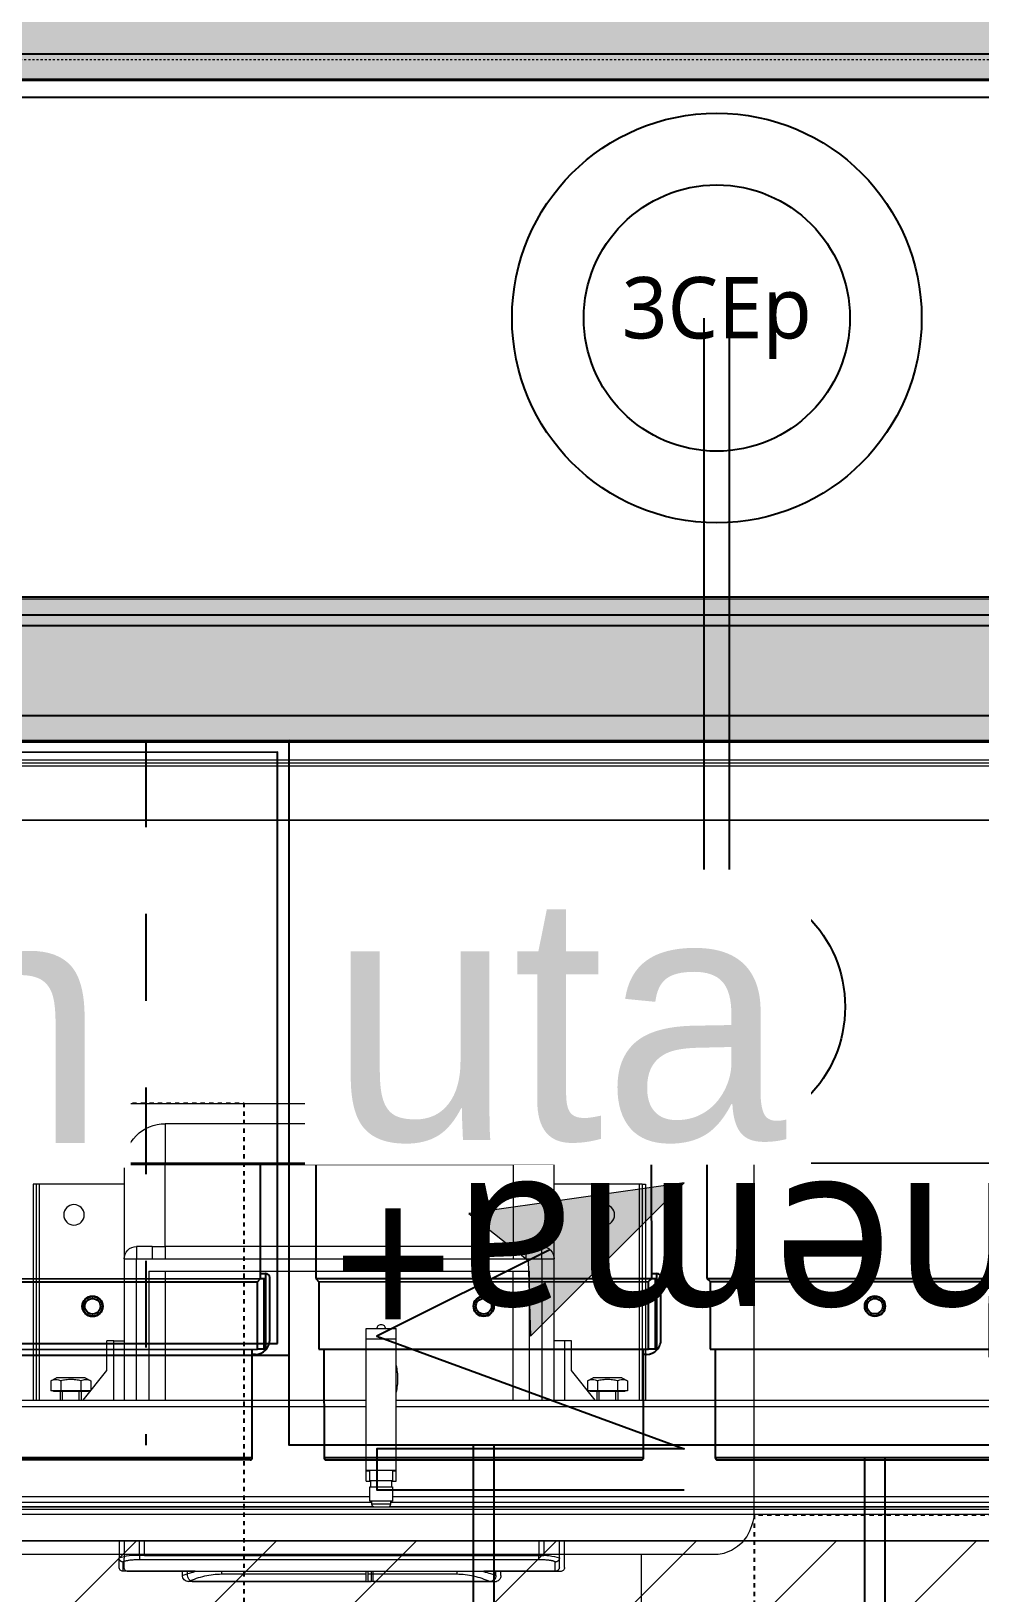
# Model space of a CAD drawing. Header units: centimetres. Extents: x 2191 to 12545, y -680 to 18662.
# Drawn here: x 8296.4 to 8342.7, y 9369.6 to 9445.8 of the extents above; entities that cross this region are included whole.
import ezdxf

# ---------------------------------------------------------------- set-up
doc = ezdxf.new("R2010")
doc.units = ezdxf.units.CM
for name, pattern in [('prlm_vmc', [0.282222, 0.141111, -0.141111]), ('Style de ligne -1', [0.41664, 0.20828, -0.20836]), ('Style de ligne -13', [0.147638, 0.098425, -0.049213]), ('VW-01', [0.41656, 0.20828, -0.20828])]:
    doc.linetypes.add(name, pattern=pattern)
for name, color, linetype, lineweight in [('B AmÈnagement intÈrieur_Hatch', 7, 'Continuous', 5), ('F REMPLISSAGE-vert clair_Hatch', 7, 'Continuous', 5), ('F REMPLISSAGE-vert foncÈ_Hatch', 7, 'Continuous', 5), ('prlm-ELEC-CFO', 1, 'Continuous', 25)]:
    doc.layers.add(name, color=color, linetype=linetype, lineweight=lineweight)
for name, color, linetype in [('B Aménagement intérieur', 252, 'Continuous'), ('B Faux plafonds', 252, 'Continuous'), ('B Faux plafonds_Hatch', 252, 'Continuous'), ('B Général', 252, 'Continuous'), ('C ANNOTATIONS-prestations', 252, 'Continuous'), ('D SURFACES-shab', 252, 'Continuous'), ('F REMPLISSAGE-vert clair', 252, 'Continuous'), ('F REMPLISSAGE-vert foncé', 252, 'Continuous'), ('prlm-CHAUFF', 4, 'Continuous'), ('prlm-GT', 242, 'Continuous')]:
    doc.layers.add(name, color=color, linetype=linetype)
doc.styles.add('prlm-chauff', font='trebucbi.ttf', dxfattribs={"height": 18})
doc.styles.add('prlm-elec-cfo', font='comic.ttf', dxfattribs={"height": 12})
doc.styles.get("Standard").update_dxf_attribs({"font": 'isocp.shx', "height": 15})

# ---------------------------------------------------------------- blocks, each defined once
blk = doc.blocks.new('Gaine 150_70')
at = {"layer": 'B Général', "color": 7, "linetype": 'Continuous', "lineweight": 5}
for p, q in [((-32.6, 38.285), (-32.6, 38.285)), ((-23.943, 38.285), (-32.6, 38.285)), ((-32.35, 38.3), (-32.35, 38.3)), ((-23.693, 38.3), (-32.35, 38.3)), ((-23.943, 37.919), (-23.943, 38.285)), ((-23.834, 38.285), (-23.834, 37.919)), ((-17.9, 38.285), (-23.834, 38.285)), ((-23.693, 37.934), (-23.693, 38.3)), ((-23.584, 38.3), (-23.584, 37.934)), ((-17.65, 38.3), (-23.584, 38.3)), ((-17.9, 38.285), (-17.9, 38.285)), ((-17.65, 38.3), (-17.65, 38.3)), ((-36, 37.585), (-36, 37.138)), ((-35.8, 37.785), (-35.8, 37.336)), ((-32.287, 37.785), (-35.8, 37.785)), ((-35.75, 37.6), (-35.75, 37.153)), ((-14.4, 37.8), (-35.55, 37.8)), ((-32.9, 37.985), (-32.9, 37.785)), ((-32.65, 38), (-32.65, 37.8)), ((-31.01, 37.782), (-19.49, 37.782)), ((-30.99, 37.919), (-23.943, 37.919)), ((-30.99, 37.782), (-30.99, 37.919)), ((-23.943, 37.782), (-23.943, 37.919)), ((-23.834, 37.919), (-19.51, 37.919)), ((-23.834, 37.919), (-23.834, 37.782)), ((-23.693, 37.797), (-23.693, 37.934)), ((-23.584, 37.934), (-23.584, 37.797)), ((-19.51, 37.782), (-19.51, 37.919)), ((-14.7, 37.785), (-18.19, 37.785)), ((-17.6, 37.985), (-17.6, 37.785)), ((-17.35, 38), (-17.35, 37.8)), ((-14.7, 37.785), (-14.7, 37.336)), ((-14.5, 37.585), (-14.5, 37.138)), ((-14.25, 37.6), (-14.25, 37.153)), ((-36, 36.305), (-36, 37.138)), ((-35.75, 36.32), (-35.75, 37.153)), ((-35, 37.213), (-15.5, 37.213)), ((-35, 37.015), (-35, 37.213)), ((-35, 37.015), (-35, 36.305)), ((-15.5, 37.015), (-35, 37.015)), ((-34.75, 37.03), (-34.75, 36.32)), ((-15.25, 37.03), (-34.75, 37.03)), ((-15.5, 37.213), (-15.5, 37.015)), ((-15.5, 36.305), (-15.5, 37.015)), ((-15.25, 36.32), (-15.25, 37.03)), ((-14.5, 37.138), (-14.5, 36.305)), ((-14.25, 37.153), (-14.25, 36.32)), ((18.5, 36.305), (-69, 36.305))]:
    blk.add_line(p, q, dxfattribs=at)
at = {"layer": 'B Général', "color": 7, "linetype": 'Continuous', "lineweight": 5, "flags": 128}
for points in [[(-32.6, 38.285, 0.198912), (-32.812, 38.197, 0.198912), (-32.9, 37.985)], [(-32.35, 38.3, 0.198912), (-32.562, 38.212, 0.198912), (-32.65, 38)], [(-32.6, 38.285, 0.052495), (-31.814, 38.017, 0.052495), (-30.99, 37.919)], [(-19.51, 37.919, 0.052763), (-18.686, 38.017, 0.052763), (-17.9, 38.285)], [(-17.6, 37.985, 0.198912), (-17.688, 38.197, 0.198912), (-17.9, 38.285)], [(-17.35, 38, 0.198912), (-17.438, 38.212, 0.198912), (-17.65, 38.3)], [(-35.8, 37.785, 0.198912), (-35.941, 37.726, 0.198912), (-36, 37.585)], [(-35.55, 37.8, 0.198912), (-35.691, 37.741, 0.198912), (-35.75, 37.6)], [(-32.9, 37.985, 0.015662), (-32.555, 37.873, 0.015662), (-32.204, 37.783)], [(-32.305, 37.785), (-32.301, 37.785, 0.000336), (-31.019, 37.782), (-31.01, 37.782)], [(-18.296, 37.783, 0.015616), (-17.945, 37.873, 0.015616), (-17.6, 37.985)], [(-14.5, 37.585, 0.198912), (-14.559, 37.726, 0.198912), (-14.7, 37.785)], [(-14.25, 37.6, 0.198912), (-14.309, 37.741, 0.198912), (-14.45, 37.8)], [(-36, 37.138, 0.057305), (-35.507, 37.019, 0.057305), (-35, 37.015)], [(-15.5, 37.015, 0.052931), (-14.993, 37.023, 0.052931), (-14.5, 37.138)]]:
    blk.add_lwpolyline(points, format="xyb", dxfattribs=at)
blk.add_lwpolyline([(-19.49, 37.782), (-18.183, 37.785), (-18.182, 37.785)], dxfattribs=at)
for points in [[(-70, 36.305), (19.5, 36.305), (19.5, -2.715), (-70, -2.715)], [(-70, -2.7), (-70, 36.3), (19.5, 36.3), (19.5, -2.7)]]:
    blk.add_lwpolyline(points, close=True, dxfattribs=at)
at = {"layer": 'B Général', "color": 7, "linetype": 'Continuous', "lineweight": 5}
for points, knots in [([(-35.8, 37.336), (-35.802, 37.336), (-35.829, 37.335), (-35.876, 37.322), (-35.911, 37.303), (-35.936, 37.284), (-35.958, 37.26), (-35.976, 37.234), (-35.989, 37.206), (-36, 37.167), (-36, 37.141), (-36, 37.14), (-36, 37.138)], [0, 0, 0, 1, 2, 3, 4, 5, 6, 7, 8, 9, 9, 10, 10, 10]), ([(-35.8, 37.336), (-35.783, 37.302), (-35.674, 37.269), (-35.305, 37.21), (-35.003, 37.213), (-35.002, 37.213), (-35, 37.213)], [0, 0, 0, 1, 2, 3, 3, 4, 4, 4]), ([(-15.5, 37.213), (-15.212, 37.211), (-14.837, 37.263), (-14.728, 37.302), (-14.701, 37.325), (-14.7, 37.335), (-14.7, 37.336), (-14.7, 37.336)], [0, 0, 0, 1, 2, 3, 4, 4, 5, 5, 5]), ([(-14.5, 37.138), (-14.5, 37.14), (-14.5, 37.167), (-14.514, 37.213), (-14.533, 37.247), (-14.553, 37.273), (-14.576, 37.294), (-14.603, 37.312), (-14.631, 37.324), (-14.671, 37.335), (-14.697, 37.336), (-14.698, 37.336), (-14.7, 37.336)], [0, 0, 0, 1, 2, 3, 4, 5, 6, 7, 8, 9, 9, 10, 10, 10])]:
    blk.add_open_spline(points, degree=2, knots=knots, dxfattribs=at)
at = {"layer": 'C ANNOTATIONS-prestations', "lineweight": 5}
for p, q in [((-69, 34.755), (18.5, 34.755)), ((18.5, 34.655), (-69, 34.655)), ((-23.65, 34.435), (-61.234, 34.435)), ((-23.583, 34.635), (-57, 34.635)), ((-22.65, 34.36), (-23.75, 34.36)), ((-23.75, 34.36), (-23.75, 33.66)), ((-22.75, 34.51), (-23.65, 34.51)), ((-23.65, 34.51), (-23.65, 34.36)), ((6.5, 34.635), (-22.817, 34.635)), ((-22.75, 34.36), (-22.75, 34.51)), ((10.724, 34.435), (-22.75, 34.435)), ((-22.65, 33.66), (-22.65, 34.36)), ((-61.294, 34.135), (-23.75, 34.135)), ((-23.75, 33.66), (-22.65, 33.66)), ((-23.7, 33.66), (-23.7, 33.36)), ((-22.7, 33.36), (-22.7, 33.66)), ((-22.65, 34.135), (10.784, 34.135)), ((-23.925, 33.385), (-23.925, 32.885)), ((-23.925, 33.385), (-23.7, 33.385)), ((-23.925, 32.885), (-23.75, 32.885)), ((-23.925, 32.885), (-23.925, 32.86)), ((-22.475, 32.86), (-23.925, 32.86)), ((-23.925, 32.86), (-23.925, 26.46)), ((-23.75, 33.36), (-22.65, 33.36)), ((-23.75, 33.36), (-23.75, 32.86)), ((-22.7, 33.385), (-22.475, 33.385)), ((-22.65, 32.86), (-22.65, 33.36)), ((-22.65, 32.885), (-22.475, 32.885)), ((-22.475, 33.385), (-22.475, 32.885)), ((-22.475, 32.885), (-22.475, 32.86)), ((-22.475, 32.86), (-22.475, 26.46)), ((-65.524, 29.735), (-23.925, 29.735)), ((-22.475, 29.735), (15.024, 29.735)), ((-65.537, 29.435), (-23.925, 29.435)), ((-40.2, 18.885), (-40.2, 29.435)), ((-40.05, 18.885), (-40.05, 29.435)), ((-39.9, 18.885), (-39.9, 29.435)), ((-39.086, 28.985), (-39.331, 28.985)), ((-39.331, 28.489), (-39.331, 28.985)), ((-37.5, 29.005), (-39.2, 29.005)), ((-39.2, 29.005), (-39.2, 28.985)), ((-38.841, 28.985), (-39.086, 28.985)), ((-38.85, 29.435), (-38.85, 29.005)), ((-38.35, 28.985), (-38.841, 28.985)), ((-38.841, 28.489), (-38.841, 28.985)), ((-38.758, 29.435), (-38.758, 29.005)), ((-37.859, 28.985), (-38.35, 28.985)), ((-37.942, 29.435), (-37.942, 29.005)), ((-37.614, 28.985), (-37.859, 28.985)), ((-37.859, 28.489), (-37.859, 28.985)), ((-37.85, 29.005), (-37.85, 29.435)), ((-37.754, 29.435), (-36.592, 27.99)), ((-37.392, 28.985), (-37.614, 28.985)), ((-37.5, 28.985), (-37.5, 29.005)), ((-36.25, 29.435), (-36.25, 26.535)), ((-35.75, 22.535), (-35.75, 29.435)), ((-35.15, 29.435), (-35.15, 22.535)), ((-34.55, 23.135), (-34.55, 29.435)), ((-33.75, 23.135), (-33.75, 29.435)), ((-22.475, 29.435), (15.037, 29.435)), ((-16.75, 29.435), (-16.75, 23.135)), ((-15.95, 29.435), (-15.95, 23.135)), ((-15.35, 22.535), (-15.35, 29.435)), ((-14.75, 29.435), (-14.75, 22.535)), ((-14.25, 26.535), (-14.25, 29.435)), ((-12.746, 29.435), (-13.908, 27.99)), ((-12.886, 28.985), (-13.108, 28.985)), ((-11.3, 29.005), (-13, 29.005)), ((-13, 29.005), (-13, 28.985)), ((-12.641, 28.985), (-12.886, 28.985)), ((-12.65, 29.435), (-12.65, 29.005)), ((-12.15, 28.985), (-12.641, 28.985)), ((-12.641, 28.489), (-12.641, 28.985)), ((-12.558, 29.435), (-12.558, 29.005)), ((-11.659, 28.985), (-12.15, 28.985)), ((-11.742, 29.435), (-11.742, 29.005)), ((-11.414, 28.985), (-11.659, 28.985)), ((-11.659, 28.489), (-11.659, 28.985)), ((-11.65, 29.005), (-11.65, 29.435)), ((-11.169, 28.985), (-11.414, 28.985)), ((-11.3, 28.985), (-11.3, 29.005)), ((-11.169, 28.489), (-11.169, 28.985)), ((-10.6, 18.885), (-10.6, 29.435)), ((-10.45, 18.885), (-10.45, 29.435)), ((-10.3, 18.885), (-10.3, 29.435)), ((-39.331, 28.489), (-39.05, 28.345)), ((-37.65, 28.345), (-39.05, 28.345)), ((-37.65, 28.345), (-37.369, 28.489)), ((-37.369, 28.489), (-37.369, 28.956)), ((-13.131, 28.489), (-13.131, 28.956)), ((-13.131, 28.489), (-12.85, 28.345)), ((-11.45, 28.345), (-12.85, 28.345)), ((-11.45, 28.345), (-11.169, 28.489)), ((-36.592, 27.99), (-36.592, 26.535)), ((-13.908, 27.99), (-13.908, 26.535)), ((-36.25, 26.535), (-36.592, 26.535)), ((-36.25, 26.535), (-35.75, 26.535)), ((-22.475, 26.46), (-23.925, 26.46)), ((-23.925, 26.46), (-23.925, 26.435)), ((-23.925, 26.435), (-23.925, 25.935)), ((-23.925, 26.435), (-22.475, 26.435)), ((-23.925, 25.935), (-22.475, 25.935)), ((-22.475, 26.46), (-22.475, 26.435)), ((-22.475, 26.435), (-22.475, 25.935)), ((-14.25, 26.535), (-14.75, 26.535)), ((-13.908, 26.535), (-14.25, 26.535)), ((-34.55, 23.135), (-15.95, 23.135)), ((-35.75, 17.935), (-35.75, 22.535)), ((-35.75, 22.535), (-35.15, 22.535)), ((-35.15, 22.535), (-34.374, 22.535)), ((-35.15, 21.935), (-35.15, 22.535)), ((-34.374, 21.935), (-34.374, 22.535)), ((-33.75, 22.527), (-16.75, 22.527)), ((-33.75, 21.935), (-33.75, 22.527)), ((-16.75, 21.935), (-16.75, 22.527)), ((-16.126, 22.535), (-15.35, 22.535)), ((-16.126, 22.535), (-16.126, 21.935)), ((-15.35, 22.535), (-15.35, 21.935)), ((-15.35, 22.535), (-14.75, 22.535)), ((-14.75, 22.535), (-14.75, 17.935)), ((-34.374, 21.935), (-35.15, 21.935)), ((-34.374, 21.935), (-33.75, 21.935)), ((-16.75, 21.935), (-33.75, 21.935)), ((-33.75, 21.935), (-33.75, 17.935)), ((-16.75, 17.935), (-16.75, 21.935)), ((-16.75, 21.935), (-16.126, 21.935)), ((-15.35, 21.935), (-16.126, 21.935)), ((-40.05, 18.885), (-40.2, 18.885)), ((-39.9, 18.885), (-40.05, 18.885)), ((-35.75, 18.885), (-39.9, 18.885)), ((-10.6, 18.885), (-14.75, 18.885)), ((-10.45, 18.885), (-10.6, 18.885)), ((-10.45, 18.885), (-10.3, 18.885)), ((-35.75, 17.935), (-33.75, 17.935)), ((-33.75, 17.935), (-16.75, 17.935)), ((-33.75, 15.935), (-33.75, 17.935)), ((-14.75, 17.935), (-16.75, 17.935)), ((-16.75, 15.935), (-16.75, 17.935)), ((-16.75, 15.935), (-33.75, 15.935)), ((15.75, -1.515), (-66.25, -1.515)), ((15.8, -1.665), (-66.3, -1.665)), ((14.35, -1.815), (-64.85, -1.815)), ((17, -2.715), (-67.5, -2.715))]:
    blk.add_line(p, q, dxfattribs=at)
at = {"layer": 'C ANNOTATIONS-prestations'}
blk.add_line((75, -35), (-75, -35), dxfattribs=at)
at = {"layer": 'C ANNOTATIONS-prestations', "lineweight": 5, "flags": 128}
for points in [[(-23.538, 34.655, 0.16547), (-23.619, 34.601, 0.16547), (-23.65, 34.51)], [(-22.75, 34.51, 0.16547), (-22.781, 34.601, 0.16547), (-22.862, 34.655)], [(-22.475, 27.735, 0.057544), (-22.4, 28.385, 0.057544), (-22.475, 29.035)], [(-39.331, 28.489, 0.132797), (-39.086, 28.422, 0.132797), (-38.841, 28.489)], [(-37.859, 28.489, 0.132797), (-37.614, 28.422, 0.132797), (-37.369, 28.489)], [(-13.131, 28.489, 0.132797), (-12.886, 28.422, 0.132797), (-12.641, 28.489)], [(-11.659, 28.489, 0.132797), (-11.414, 28.422, 0.132797), (-11.169, 28.489)], [(-23.4, 25.935, 0.414214), (-23.2, 25.735, 0.414214), (-23, 25.935)], [(-35.75, 22.535, 0.198912), (-35.574, 22.111, 0.198912), (-35.15, 21.935)], [(-15.35, 21.935, 0.198912), (-14.926, 22.111, 0.198912), (-14.75, 22.535)], [(-35.75, 17.935, 0.198912), (-35.164, 16.521, 0.198912), (-33.75, 15.935)], [(-16.75, 15.935, 0.198912), (-15.336, 16.521, 0.198912), (-14.75, 17.935)]]:
    blk.add_lwpolyline(points, format="xyb", dxfattribs=at)
blk.add_lwpolyline([(-34.374, 22.535), (-33.756, 22.527), (-33.75, 22.527)], dxfattribs=at)
at = {"layer": 'C ANNOTATIONS-prestations', "lineweight": 5}
for centre in [(-38.2, 20.385), (-12.3, 20.385)]:
    blk.add_circle(centre, 0.5, dxfattribs=at)
for points in [[(-37.859, 28.489), (-38.352, 28.36), (-38.835, 28.487), (-38.838, 28.488), (-38.841, 28.489)], [(-11.659, 28.489), (-12.152, 28.36), (-12.635, 28.487), (-12.638, 28.488), (-12.641, 28.489)], [(-16.75, 22.527), (-16.438, 22.531), (-16.132, 22.535), (-16.129, 22.535), (-16.126, 22.535)]]:
    blk.add_open_spline(points, degree=2, knots=[0, 0, 0, 1, 1, 2, 2, 2], dxfattribs=at)
blk = doc.blocks.new('xi.thema+')
at = {"layer": 'prlm-CHAUFF', "color": 7, "linetype": 'prlm_vmc', "ltscale": 30}
for points in [[(-27.9, 0), (-27.9, 34.4)], [(27.9, 0), (27.9, 34.4)]]:
    blk.add_lwpolyline(points, dxfattribs=at)
at = {"layer": 'prlm-CHAUFF', "color": 0}
blk.add_lwpolyline([(-20.9, 0), (-20.9, 34.4), (20.9, 34.4), (20.9, 0)], close=True, dxfattribs=at)
for radius in [6.25, 4]:
    blk.add_circle((0, 13), radius, dxfattribs=at)
at = {"layer": 'prlm-CHAUFF', "color": 0, "insert": (0, 25.539), "char_height": 8, "width": 7.19706, "attachment_point": 5, "style": 'prlm-chauff'}
blk.add_mtext('thema+', dxfattribs=at)
blk = doc.blocks.new('xi.3cep130-200')
at = {"layer": 'prlm-CHAUFF', "color": 0}
for radius in [10, 6.5]:
    blk.add_circle((0, 0), radius, dxfattribs=at)
at = {"layer": 'prlm-CHAUFF', "color": 0, "insert": (0, 0), "char_height": 3, "width": 9.78152, "attachment_point": 5, "style": 'prlm-chauff'}
blk.add_mtext('\\pxqc;3CEp', dxfattribs=at)
blk = doc.blocks.new('xi.uta-yzen-d')
at = {"layer": 'prlm-CHAUFF', "ltscale": 50}
for p, q in [((-20.9, 35.12), (-36.3, 35.12)), ((-1.8, 35.12), (-17.2, 35.12)), ((1.9, 35.12), (17.3, 35.12)), ((21, 35.12), (36.4, 35.12)), ((-36.4, 35.02), (-20.8, 35.02)), ((-36.4, 35.02), (-36.4, 29.72)), ((-20.8, 29.72), (-20.8, 35.02)), ((-17.3, 35.02), (-1.7, 35.02)), ((-17.3, 35.02), (-17.3, 29.72)), ((-1.7, 29.72), (-1.7, 35.02)), ((1.8, 35.02), (17.4, 35.02)), ((1.8, 35.02), (1.8, 29.72)), ((17.4, 29.72), (17.4, 35.02)), ((20.9, 35.02), (36.5, 35.02)), ((20.9, 35.02), (20.9, 29.72)), ((36.5, 29.72), (36.5, 35.02)), ((-36.55, 29.97), (-36.4, 29.97)), ((-17.45, 29.97), (-17.3, 29.97)), ((1.65, 29.97), (1.8, 29.97)), ((20.75, 29.97), (20.9, 29.97)), ((-37.25, 29.216), (-37.25, 26.22)), ((-37.056, 29.72), (-36.65, 29.72)), ((-37.056, 29.72), (-37.056, 26.02)), ((-37, 29.72), (-37, 26.27)), ((-36.98, 29.72), (-36.98, 26.27)), ((-20.55, 29.72), (-36.65, 29.72)), ((-36.65, 29.72), (-36.65, 26.42)), ((-20.55, 26.42), (-20.55, 29.72)), ((-18.15, 29.216), (-18.15, 26.22)), ((-17.956, 29.72), (-17.55, 29.72)), ((-17.956, 29.72), (-17.956, 26.02)), ((-17.9, 29.72), (-17.9, 26.27)), ((-17.88, 29.72), (-17.88, 26.27)), ((-1.45, 29.72), (-17.55, 29.72)), ((-17.55, 29.72), (-17.55, 26.42)), ((-1.45, 26.42), (-1.45, 29.72)), ((0.95, 29.216), (0.95, 26.22)), ((1.144, 29.72), (1.55, 29.72)), ((1.144, 29.72), (1.144, 26.02)), ((1.2, 29.72), (1.2, 26.27)), ((1.22, 29.72), (1.22, 26.27)), ((17.65, 29.72), (1.55, 29.72)), ((1.55, 29.72), (1.55, 26.42)), ((17.65, 26.42), (17.65, 29.72)), ((20.05, 29.216), (20.05, 26.22)), ((20.244, 29.72), (20.65, 29.72)), ((20.244, 29.72), (20.244, 26.02)), ((20.3, 29.72), (20.3, 26.27)), ((20.32, 29.72), (20.32, 26.27)), ((36.75, 29.72), (20.65, 29.72)), ((20.65, 29.72), (20.65, 26.42)), ((36.75, 26.42), (36.75, 29.72)), ((-37, 28.42), (-36.98, 28.42)), ((-17.9, 28.42), (-17.88, 28.42)), ((1.2, 28.42), (1.22, 28.42)), ((20.3, 28.42), (20.32, 28.42)), ((-36.98, 28.07), (-37, 28.07)), ((-37, 27.693), (-36.98, 27.693)), ((-17.88, 28.07), (-17.9, 28.07)), ((-17.9, 27.693), (-17.88, 27.693)), ((1.22, 28.07), (1.2, 28.07)), ((1.2, 27.693), (1.22, 27.693)), ((20.32, 28.07), (20.3, 28.07)), ((20.3, 27.693), (20.32, 27.693)), ((-36.98, 27.343), (-37, 27.343)), ((-37, 27.293), (-36.98, 27.293)), ((-36.98, 27.193), (-37, 27.193)), ((-17.88, 27.343), (-17.9, 27.343)), ((-17.9, 27.293), (-17.88, 27.293)), ((-17.88, 27.193), (-17.9, 27.193)), ((1.22, 27.343), (1.2, 27.343)), ((1.2, 27.293), (1.22, 27.293)), ((1.22, 27.193), (1.2, 27.193)), ((20.32, 27.343), (20.3, 27.343)), ((20.3, 27.293), (20.32, 27.293)), ((20.32, 27.193), (20.3, 27.193)), ((-36.8, 26.02), (-37.05, 26.02)), ((-36.98, 26.27), (-37, 26.27)), ((-36.8, 26.27), (-36.98, 26.27)), ((-36.65, 26.42), (-36.8, 26.27)), ((-20.4, 26.27), (-36.8, 26.27)), ((-36.8, 26.27), (-36.8, 20.62)), ((-20.55, 26.42), (-36.65, 26.42)), ((-20.4, 26.27), (-20.55, 26.42)), ((-20.4, 20.62), (-20.4, 26.27)), ((-17.7, 26.02), (-17.95, 26.02)), ((-17.88, 26.27), (-17.9, 26.27)), ((-17.7, 26.27), (-17.88, 26.27)), ((-17.55, 26.42), (-17.7, 26.27)), ((-1.3, 26.27), (-17.7, 26.27)), ((-17.7, 26.27), (-17.7, 20.62)), ((-1.45, 26.42), (-17.55, 26.42)), ((-1.3, 26.27), (-1.45, 26.42)), ((-1.3, 20.62), (-1.3, 26.27)), ((1.4, 26.02), (1.15, 26.02)), ((1.22, 26.27), (1.2, 26.27)), ((1.4, 26.27), (1.22, 26.27)), ((1.55, 26.42), (1.4, 26.27)), ((17.8, 26.27), (1.4, 26.27)), ((1.4, 26.27), (1.4, 20.62)), ((17.65, 26.42), (1.55, 26.42)), ((17.8, 26.27), (17.65, 26.42)), ((17.8, 20.62), (17.8, 26.27)), ((20.5, 26.02), (20.25, 26.02)), ((20.32, 26.27), (20.3, 26.27)), ((20.5, 26.27), (20.32, 26.27)), ((20.65, 26.42), (20.5, 26.27)), ((36.9, 26.27), (20.5, 26.27)), ((20.5, 26.27), (20.5, 20.62)), ((36.75, 26.42), (20.65, 26.42)), ((36.9, 26.27), (36.75, 26.42)), ((36.9, 20.62), (36.9, 26.27))]:
    blk.add_line(p, q, dxfattribs=at)
for points in [[(0, 30), (0, 0), (39, 0), (39, 30)], [(0.571, 29.429), (0.571, 0.571), (38.429, 0.571), (38.429, 29.429)], [(-40.5, 20.62), (-40.5, 3.9), (40.5, 3.9), (40.5, 20.62)]]:
    blk.add_lwpolyline(points, close=True, dxfattribs=at)
for centre, radius in [((-28.6, 27.62), 0.5), ((-28.6, 27.62), 0.48), ((-28.6, 27.62), 0.38), ((-9.5, 27.62), 0.5), ((-9.5, 27.62), 0.48), ((-9.5, 27.62), 0.38), ((9.6, 27.62), 0.5), ((9.6, 27.62), 0.48), ((9.6, 27.62), 0.38), ((28.7, 27.62), 0.5), ((28.7, 27.62), 0.48), ((28.7, 27.62), 0.38)]:
    blk.add_circle(centre, radius, dxfattribs=at)
for centre, radius, start, end in [((-36.3, 35.02), 0.1, 90, 180), ((-20.9, 35.02), 0.1, 0, 90), ((-17.2, 35.02), 0.1, 90, 180), ((-1.8, 35.02), 0.1, 0, 90), ((1.9, 35.02), 0.1, 90, 180), ((17.3, 35.02), 0.1, 0, 90), ((21, 35.02), 0.1, 90, 180), ((36.4, 35.02), 0.1, 0, 90), ((-36.475, 29.24), 0.776, 138.52479, 181.76751), ((-36.55, 29.27), 0.7, 90, 136.27309), ((-17.375, 29.24), 0.776, 138.52479, 181.76751), ((-17.45, 29.27), 0.7, 90, 136.27309), ((1.725, 29.24), 0.776, 138.52479, 181.76751), ((1.65, 29.27), 0.7, 90, 136.27309), ((20.825, 29.24), 0.776, 138.52479, 181.76751), ((20.75, 29.27), 0.7, 90, 136.27309), ((-37.05, 26.22), 0.2, 180, 268.32391), ((-37.05, 26.22), 0.2, 268.32391, 270), ((-17.95, 26.22), 0.2, 180, 268.32391), ((-17.95, 26.22), 0.2, 268.32391, 270), ((1.15, 26.22), 0.2, 180, 268.32391), ((1.15, 26.22), 0.2, 268.32391, 270), ((20.25, 26.22), 0.2, 180, 268.32391), ((20.25, 26.22), 0.2, 268.32391, 270)]:
    blk.add_arc(centre, radius, start, end, dxfattribs=at)
for centre, major_axis, ratio, start_param, end_param in [((-36.55, 28.959), (-0.45, 0), 0.974723, 5.983927, 6.283185), ((-17.45, 28.959), (-0.45, 0), 0.974723, 5.983927, 6.283185), ((1.65, 28.959), (-0.45, 0), 0.974723, 5.983927, 6.283185), ((20.75, 28.959), (-0.45, 0), 0.974723, 5.983927, 6.283185), ((-36.55, 28.603), (-0.45, 0), 0.974723, 5.983927, 6.283185), ((-35.75, 28.603), (-1.25, 0), 0.146694, 0, 0.179125), ((-17.45, 28.603), (-0.45, 0), 0.974723, 5.983927, 6.283185), ((-16.65, 28.603), (-1.25, 0), 0.146694, 0, 0.179125), ((1.65, 28.603), (-0.45, 0), 0.974723, 5.983927, 6.283185), ((2.45, 28.603), (-1.25, 0), 0.146694, 0, 0.179125), ((20.75, 28.603), (-0.45, 0), 0.974723, 5.983927, 6.283185), ((21.55, 28.603), (-1.25, 0), 0.146694, 0, 0.179125)]:
    blk.add_ellipse(centre, major_axis=major_axis, ratio=ratio, start_param=start_param, end_param=end_param, dxfattribs=at)
for points in [[(-36.982, 29.391), (-36.986, 29.379), (-36.989, 29.366), (-36.997, 29.324), (-37, 29.294), (-37, 29.265)], [(-17.882, 29.391), (-17.886, 29.379), (-17.889, 29.366), (-17.897, 29.324), (-17.9, 29.294), (-17.9, 29.265)], [(1.218, 29.391), (1.214, 29.379), (1.211, 29.366), (1.203, 29.324), (1.2, 29.294), (1.2, 29.265)], [(20.318, 29.391), (20.314, 29.379), (20.311, 29.366), (20.303, 29.324), (20.3, 29.294), (20.3, 29.265)]]:
    blk.add_open_spline(points, degree=3, knots=[0.8185803, 0.8185803, 0.8185803, 0.8185803, 0.875, 0.875, 1, 1, 1, 1], dxfattribs=at)
at = {"layer": 'prlm-CHAUFF', "ltscale": 50, "insert": (7.303, 16.894), "char_height": 10, "width": 139.79252, "attachment_point": 1}
blk.add_mtext('UTA', dxfattribs=at)
blk = doc.blocks.new('xi.UTA')
at = {"layer": 'prlm-ELEC-CFO', "lineweight": 5}
blk.add_hatch(color=0, dxfattribs=at).paths.add_polyline_path([(-3, 6), (-0.103, 3.699), (0, 0), (7.5, 7.5)])
at = {"layer": 'prlm-ELEC-CFO', "color": 0, "lineweight": 5, "flags": 128}
blk.add_lwpolyline([(-3, 6), (-0.103, 3.699), (0, 0), (7.5, 7.5)], close=True, dxfattribs=at)
at = {"layer": 'prlm-ELEC-CFO', "color": 0}
blk.add_lwpolyline([(0.955, 4.227), (-7.5, 0), (7.5, -5.5), (-7.5, -5.5), (-7.5, -7.5), (7.5, -7.5)], dxfattribs=at)
blk = doc.blocks.new('200_wc-2')
at = {"layer": 'B Général', "color": 7, "linetype": 'Continuous', "lineweight": 5}
for p, q in [((-25, -20.1), (-25, 0)), ((-24.9, 0.1), (24.9, 0.1)), ((25, -20.1), (25, 0)), ((-19.5, -44.2), (-19.5, -21.9)), ((19.5, -44.2), (19.5, -21.9))]:
    blk.add_line(p, q, dxfattribs=at)
at = {"layer": 'B Général', "color": 7, "linetype": 'Continuous', "lineweight": 5, "flags": 128}
blk.add_lwpolyline([(-25, -20.1), (-24.9, -20.6), (-24.75, -20.9), (-24.55, -21.2), (-24.3, -21.45), (-23.9, -21.7), (-23.4, -21.85), (-23.15, -21.9), (23.25, -21.9), (23.55, -21.85), (23.9, -21.7), (24.2, -21.5), (24.45, -21.3), (24.65, -21.05), (24.8, -20.75), (24.9, -20.5), (24.95, -20.3), (25, -20.1)], dxfattribs=at)
for points in [[(-19.5, -44.199), (-19.5, -44.2, 0.036537), (-19.11, -49.53, 0.035337), (-17.941, -54.747), (-17.94, -54.75, 0.041299), (-16.221, -59.088), (-16.22, -59.09), (-16.217, -59.097, 0.041783), (-13.79, -63.08, 0.053503), (-10.774, -66.396), (-10.77, -66.4, 0.054816), (-7.122, -69.019), (-7.12, -69.02, 0.063755), (-3.68, -70.42), (-3.678, -70.421, 0.064897), (0, -70.9)], [(0, -70.9, 0.064897), (3.678, -70.421), (3.68, -70.42, 0.063726), (7.12, -69.02), (7.122, -69.019, 0.054816), (10.77, -66.4), (10.774, -66.396, 0.053503), (13.79, -63.08, 0.041783), (16.217, -59.097), (16.22, -59.09), (16.221, -59.088, 0.041299), (17.94, -54.75), (17.941, -54.747, 0.035337), (19.11, -49.53, 0.036556), (19.5, -44.2)]]:
    blk.add_lwpolyline(points, format="xyb", dxfattribs=at)
at = {"layer": 'B Général', "color": 7, "linetype": 'Continuous', "lineweight": 5}
for centre, start, end in [((-24.9, 0), 90, 180), ((24.9, 0), 0, 90)]:
    blk.add_arc(centre, 0.1, start, end, dxfattribs=at)
blk = doc.blocks.new('Groupe-126-1')
at = {"layer": 'B Général', "color": 154, "linetype": 'Style de ligne -1', "true_color": 0x0053a6, "flags": 128}
blk.add_lwpolyline([(-35.4, 7.6), (35.6, 7.6), (35.6, -32.4), (-35.4, -32.4)], close=True, dxfattribs=at)
at = {"layer": 'B Général', "xscale": -1, "rotation": 270}
blk.add_blockref('200_wc-2', (35.5, 7.5), dxfattribs=at)
blk = doc.blocks.new('WC-plan-PMR')
at = {"layer": 'B Général', "color": 154, "linetype": 'Style de ligne -1', "true_color": 0x0053a6, "flags": 128}
blk.add_lwpolyline([(-114.5, 112.5), (15.5, 112.5), (15.5, 32.5), (-114.5, 32.5)], close=True, dxfattribs=at)
at = {"layer": 'B Général', "color": 7}
blk.add_blockref('Groupe-126-1', (0, 0), dxfattribs=at)

msp = doc.modelspace()

# ---------------------------------------------------------------- hatches: boundary and pattern name
at = {"layer": 'B Faux plafonds_Hatch', "linetype": 'Continuous', "lineweight": 5, "true_color": 0xaaaaaa}
h = msp.add_hatch(dxfattribs=at)
h.set_pattern_fill('F_P__SOFFITE', color=253, style=0, pattern_type=2)
h.set_pattern_definition([(45, (8117.074, 9290.181), (-3.52778, 3.30729), [])])
h.paths.add_polyline_path([(8137.531, 9301.491), (8137.531, 9301.492), (8107.375, 9301.492), (8107.378, 9175.487), (8161.684, 9175.487), (8161.684, 9150.508), (8228.684, 9150.508), (8228.684, 9120.503), (8291.689, 9120.503), (8291.689, 8891.508), (8411.689, 8891.508), (8411.689, 9372.115), (8266.688, 9372.115), (8266.684, 9301.491)])

# ---------------------------------------------------------------- linework, layer by layer
at = {"layer": 'B AmÈnagement intÈrieur_Hatch', "color": 9, "linetype": 'Continuous', "true_color": 0xc0dcc0}
for points in [[(8268.684, 9443.405), (8261.684, 9450.405), (8411.735, 9443.414), (8411.734, 9450.414)], [(8363.184, 9418.11), (8268.684, 9418.11), (8356.184, 9411.11), (8261.684, 9411.11)]]:
    msp.add_solid(points, dxfattribs=at)
at = {"layer": 'B Aménagement intérieur', "color": 98, "linetype": 'Continuous', "lineweight": 13, "true_color": 0x004400}
for p, q in [((8268.684, 9443.405), (8411.735, 9443.414)), ((8268.684, 9418.11), (8363.184, 9418.11)), ((8266.684, 9411.11), (8356.184, 9411.11))]:
    msp.add_line(p, q, dxfattribs=at)
at = {"layer": 'B Faux plafonds', "linetype": 'VW-01', "lineweight": 5, "flags": 128}
msp.add_lwpolyline([(8137.531, 9301.491), (8137.531, 9301.492), (8107.375, 9301.492), (8107.378, 9175.487), (8161.684, 9175.487), (8161.684, 9150.508), (8228.684, 9150.508), (8228.684, 9120.503), (8291.689, 9120.503), (8291.689, 8891.508), (8411.689, 8891.508), (8411.689, 9372.115), (8266.688, 9372.115), (8266.684, 9301.491)], close=True, dxfattribs=at)
at = {"layer": 'B Général', "color": 7, "linetype": 'Style de ligne -13', "lineweight": 5, "flags": 128}
msp.add_lwpolyline([(8345.156, 9450.417), (8345.156, 9444.417), (8285.156, 9444.417), (8285.156, 9450.417)], dxfattribs=at)
at = {"layer": 'D SURFACES-shab', "color": 1, "lineweight": 18, "true_color": 0xff0000, "flags": 128}
msp.add_lwpolyline([(8266.684, 9373.413), (8411.684, 9373.413), (8411.684, 9243.415), (8266.684, 9243.415)], close=True, dxfattribs=at)
at = {"layer": 'F REMPLISSAGE-vert clair'}
for p, q in [((8267.384, 9444.705), (8411.734, 9444.714)), ((8267.384, 9416.81), (8361.884, 9416.81)), ((8262.984, 9412.41), (8357.484, 9412.41))]:
    msp.add_line(p, q, dxfattribs=at)
at = {"layer": 'F REMPLISSAGE-vert clair_Hatch', "color": 9, "linetype": 'Continuous', "true_color": 0xc0dcc0}
for points in [[(8262.984, 9449.105), (8267.384, 9444.705), (8411.734, 9449.114), (8411.734, 9444.714)], [(8361.884, 9416.81), (8267.384, 9416.81), (8357.484, 9412.41), (8262.984, 9412.41)]]:
    msp.add_solid(points, dxfattribs=at)
at = {"layer": 'F REMPLISSAGE-vert foncÈ_Hatch', "color": 54, "linetype": 'Continuous', "true_color": 0x99aa00}
for points in [[(8267.384, 9444.705), (8268.684, 9443.405), (8411.734, 9444.714), (8411.735, 9443.414)], [(8363.184, 9418.11), (8268.684, 9418.11), (8361.884, 9416.81), (8267.384, 9416.81)], [(8357.484, 9412.41), (8262.984, 9412.41), (8356.184, 9411.11), (8261.684, 9411.11)]]:
    msp.add_solid(points, dxfattribs=at)
at = {"layer": 'F REMPLISSAGE-vert foncé'}
for p, q in [((8267.384, 9444.705), (8411.734, 9444.714)), ((8267.384, 9416.81), (8361.884, 9416.81)), ((8262.984, 9412.41), (8357.484, 9412.41))]:
    msp.add_line(p, q, dxfattribs=at)
at = {"layer": 'F REMPLISSAGE-vert foncé', "color": 98, "linetype": 'Continuous', "lineweight": 13, "true_color": 0x004400}
for p, q in [((8268.684, 9443.405), (8411.735, 9443.414)), ((8268.684, 9418.11), (8363.184, 9418.11)), ((8266.684, 9411.11), (8356.184, 9411.11))]:
    msp.add_line(p, q, dxfattribs=at)
at = {"layer": 'prlm-CHAUFF', "ltscale": 50}
for p, q in [((8329.247, 9398.187), (8329.247, 9431.814)), ((8330.497, 9398.187), (8330.497, 9431.814)), ((8317.993, 9343.793), (8317.993, 9376.786)), ((8318.993, 9342.793), (8318.993, 9376.786)), ((8337.093, 9244.257), (8337.093, 9376.171)), ((8338.093, 9243.257), (8338.093, 9376.171))]:
    msp.add_line(p, q, dxfattribs=at)
at = {"layer": 'prlm-GT'}
msp.add_lwpolyline([(8268.722, 9443.479), (8411.722, 9443.479), (8411.415, 9379.179), (8363.222, 9379.174), (8363.222, 9418.179), (8268.722, 9418.179)], close=True, dxfattribs=at)

# ---------------------------------------------------------------- block references
at = {"layer": 'B Aménagement intérieur', "color": 7, "xscale": -1}
for name, p, rotation in [('Gaine 150_70', (8336.684, 9408.415), 180), ('WC-plan-PMR', (8299.189, 9357.86), 270)]:
    msp.add_blockref(name, p, dxfattribs=dict(at, rotation=rotation))
at = {"layer": 'prlm-CHAUFF'}
msp.add_blockref('xi.3cep130-200', (8329.872, 9431.814), dxfattribs=at)
for name, p, rotation in [('xi.uta-yzen-d', (8308.987, 9411.186), 180.0092038277529), ('xi.thema+', (8329.887, 9411.186), 179.9998100426611)]:
    msp.add_blockref(name, p, dxfattribs=dict(at, rotation=rotation))
at = {"layer": 'prlm-ELEC-CFO'}
msp.add_blockref('xi.UTA', (8320.772, 9382.099), dxfattribs=at)

# ---------------------------------------------------------------- next in the draw order: texts
at = {"layer": 'prlm-ELEC-CFO', "lineweight": 20, "char_height": 12, "attachment_point": 5, "line_spacing_factor": 0.8, "style": 'prlm-elec-cfo', "bg_fill": 3, "box_fill_scale": 1.1, "bg_fill_color": 256, "bg_fill_transparency": 0}
for s, insert in [('ch', (8291.571, 9397.449)), ('uta', (8322.111, 9397.591))]:
    msp.add_mtext(s, dxfattribs=dict(at, insert=insert))

# ---------------------------------------------------------------- next in the draw order: linework, layer by layer
at = {"layer": 'prlm-GT'}
msp.add_lwpolyline([(8268.935, 9442.6), (8411.935, 9442.6), (8411.628, 9378.3), (8363.435, 9378.296), (8363.435, 9417.3), (8268.935, 9417.3)], close=True, dxfattribs=at)

doc.saveas('drawing.dxf')
